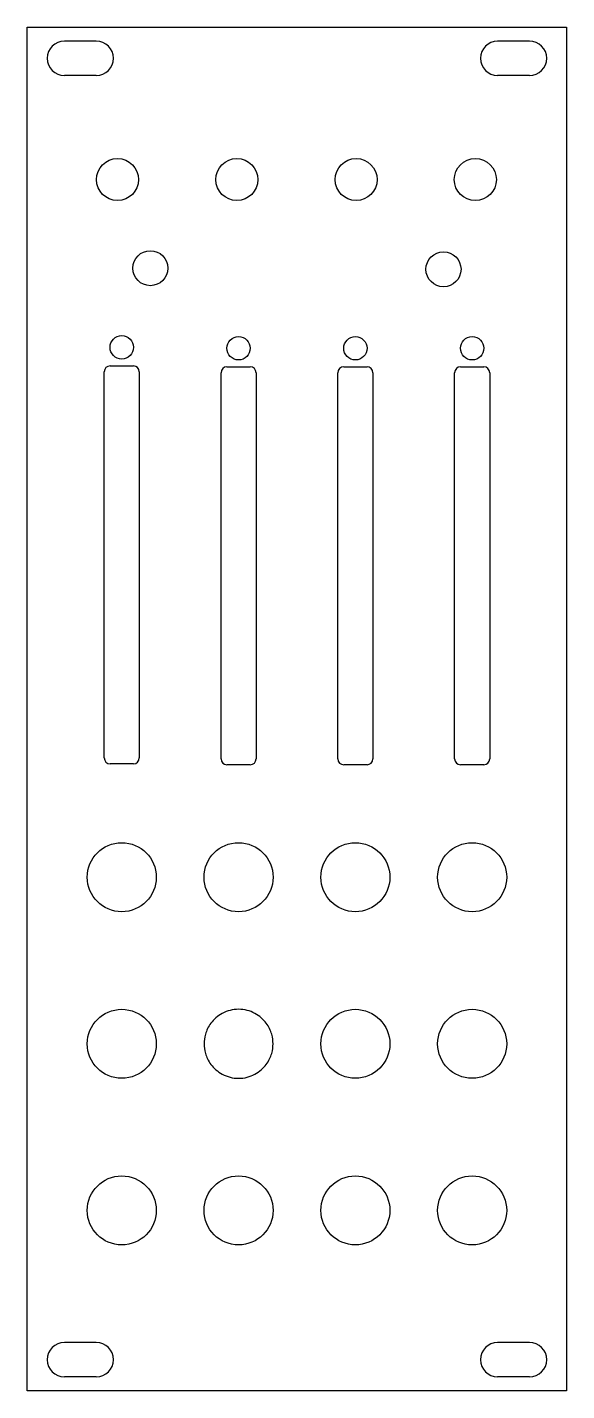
# Model space of a CAD drawing. Header units: millimetres. Extents: x 83 to 134, y 91 to 220.
import ezdxf

# ---------------------------------------------------------------- set-up
doc = ezdxf.new("R2010")
doc.units = ezdxf.units.MM
doc.layers.add('View', color=7, linetype='CONTINUOUS')

msp = doc.modelspace()

# ---------------------------------------------------------------- linework, layer by layer
at = {"layer": 'View'}
for p, q in [((82.72, 91.19), (82.72, 219.69)), ((82.72, 219.69), (133.52, 219.69)), ((133.52, 219.69), (133.52, 91.19)), ((89.22, 218.39), (86.22, 218.39)), ((130.02, 218.39), (127.02, 218.39)), ((89.22, 215.14), (86.22, 215.14)), ((130.02, 215.14), (127.02, 215.14)), ((90.52, 187.78), (92.72, 187.78)), ((101.52, 187.69), (103.72, 187.69)), ((112.52, 187.69), (114.72, 187.69)), ((123.52, 187.69), (125.72, 187.69)), ((89.97, 150.83), (89.97, 187.23)), ((93.27, 187.23), (93.27, 150.83)), ((100.97, 150.74), (100.97, 187.14)), ((104.27, 187.14), (104.27, 150.74)), ((111.97, 150.74), (111.97, 187.14)), ((115.27, 187.14), (115.27, 150.74)), ((122.97, 150.74), (122.97, 187.14)), ((126.27, 187.14), (126.27, 150.74)), ((92.72, 150.28), (90.52, 150.28)), ((103.72, 150.19), (101.52, 150.19)), ((114.72, 150.19), (112.52, 150.19)), ((125.72, 150.19), (123.52, 150.19)), ((89.22, 95.74), (86.22, 95.74)), ((130.02, 95.74), (127.02, 95.74)), ((89.22, 92.49), (86.22, 92.49)), ((130.02, 92.49), (127.02, 92.49)), ((133.52, 91.19), (82.72, 91.19))]:
    msp.add_line(p, q, dxfattribs=at)
for centre, radius in [((91.22, 205.34), 1.98), ((102.46, 205.34), 1.98), ((113.69, 205.34), 1.98), ((124.92, 205.34), 1.98), ((94.32, 196.99), 1.65), ((121.92, 196.89), 1.65), ((91.62, 189.53), 1.1), ((102.62, 189.44), 1.1), ((113.62, 189.44), 1.1), ((124.62, 189.44), 1.1), ((91.62, 139.59), 3.25), ((102.62, 139.59), 3.25), ((113.62, 139.59), 3.25), ((124.62, 139.59), 3.25), ((91.62, 123.89), 3.25), ((113.62, 123.89), 3.25), ((124.62, 123.89), 3.25), ((91.62, 108.19), 3.25), ((102.62, 108.19), 3.25), ((113.62, 108.19), 3.25), ((124.62, 108.19), 3.25)]:
    msp.add_circle(centre, radius, dxfattribs=at)
for centre, radius, start, end in [((86.22, 216.77), 1.62, 90, -90), ((89.22, 216.77), 1.62, -90, 90), ((127.02, 216.77), 1.62, 90, -90), ((130.02, 216.77), 1.62, -90, 90), ((90.52, 187.23), 0.55, 90, 180), ((92.72, 187.23), 0.55, 0, 90), ((101.52, 187.14), 0.55, 90, 180), ((103.72, 187.14), 0.55, 0, 90), ((112.52, 187.14), 0.55, 90, 180), ((114.72, 187.14), 0.55, 0, 90), ((123.52, 187.14), 0.55, 90, 180), ((125.72, 187.14), 0.55, 0, 90), ((90.52, 150.83), 0.55, 180, -90), ((92.72, 150.83), 0.55, -90, 0), ((101.52, 150.74), 0.55, 180, -90), ((103.72, 150.74), 0.55, -90, 0), ((112.52, 150.74), 0.55, 180, -90), ((114.72, 150.74), 0.55, -90, 0), ((123.52, 150.74), 0.55, 180, -90), ((125.72, 150.74), 0.55, -90, 0), ((86.22, 94.12), 1.62, 90, -90), ((89.22, 94.12), 1.62, -90, 90), ((127.02, 94.12), 1.62, 90, -90), ((130.02, 94.12), 1.62, -90, 90)]:
    msp.add_arc(centre, radius, start, end, dxfattribs=at)
msp.add_open_spline([(99.37, 123.89), (99.37, 124.16), (99.41, 124.47), (99.5, 124.8), (99.6, 125.14), (99.76, 125.5), (100.02, 125.84), (100.28, 126.19), (100.64, 126.52), (101.09, 126.76), (101.54, 127), (102.08, 127.14), (102.62, 127.14), (103.17, 127.14), (103.7, 127), (104.15, 126.76), (104.6, 126.52), (104.97, 126.19), (105.22, 125.84), (105.48, 125.5), (105.65, 125.14), (105.74, 124.8), (105.84, 124.47), (105.87, 124.16), (105.87, 123.89), (105.87, 123.62), (105.84, 123.32), (105.74, 122.98), (105.65, 122.65), (105.48, 122.29), (105.22, 121.94), (104.97, 121.6), (104.6, 121.27), (104.15, 121.03), (103.7, 120.78), (103.17, 120.64), (102.62, 120.64), (102.08, 120.64), (101.54, 120.78), (101.09, 121.03), (100.64, 121.27), (100.28, 121.6), (100.02, 121.94), (99.76, 122.29), (99.6, 122.65), (99.5, 122.98), (99.41, 123.32), (99.37, 123.62), (99.37, 123.89)], degree=3, knots=[0, 0, 0, 0, 0.392699, 0.392699, 0.392699, 0.785398, 0.785398, 0.785398, 1.178097, 1.178097, 1.178097, 1.570796, 1.570796, 1.570796, 1.963495, 1.963495, 1.963495, 2.356194, 2.356194, 2.356194, 2.748894, 2.748894, 2.748894, 3.141593, 3.141593, 3.141593, 3.534292, 3.534292, 3.534292, 3.926991, 3.926991, 3.926991, 4.31969, 4.31969, 4.31969, 4.712389, 4.712389, 4.712389, 5.105088, 5.105088, 5.105088, 5.497787, 5.497787, 5.497787, 5.890486, 5.890486, 5.890486, 6.283185, 6.283185, 6.283185, 6.283185], dxfattribs=at)

doc.saveas('drawing.dxf')
